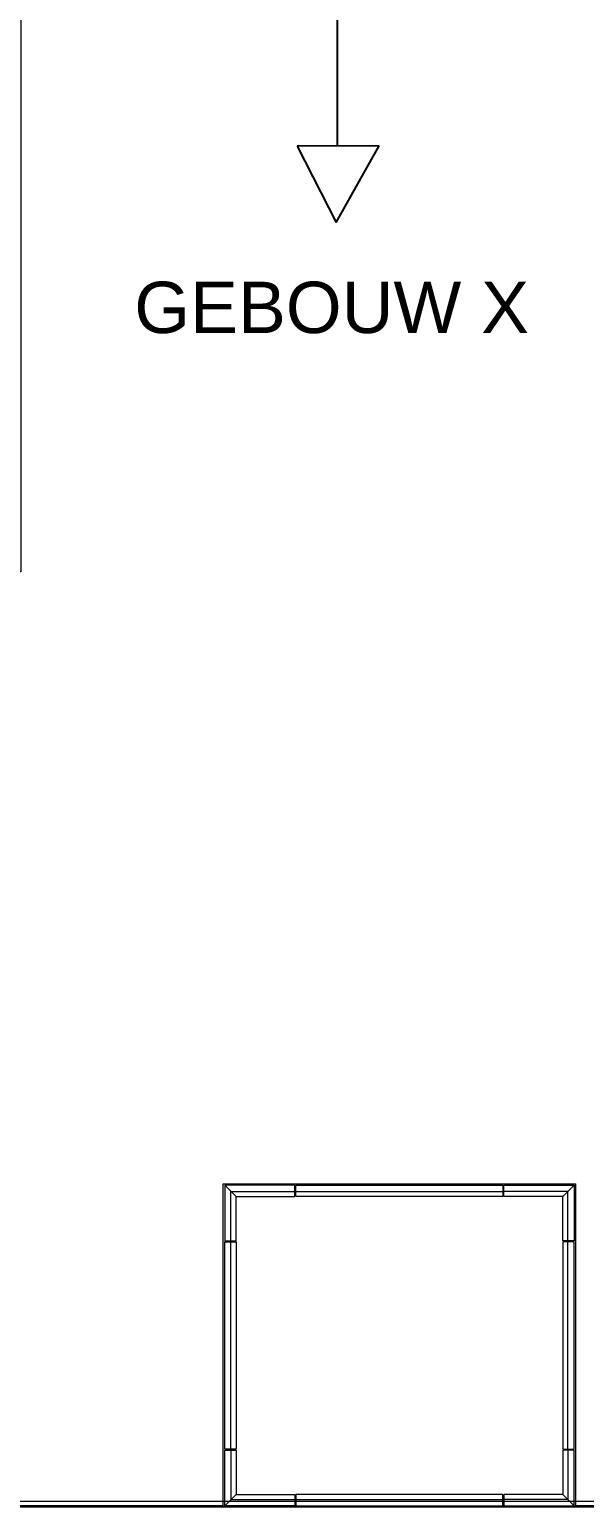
# Model space of a CAD drawing. Header units: millimetres. Extents: x 23647 to 142943, y 5934 to 71269.
# Drawn here: x 72598 to 83399, y 9149 to 37894 of the extents above; entities that cross this region are included whole.
import ezdxf

# ---------------------------------------------------------------- set-up
doc = ezdxf.new("R2010")
doc.units = ezdxf.units.MM
doc.layers.add('AL2300-VLOEREN', color=8, linetype='CONTINUOUS', lineweight=0)
doc.layers.add('AL9000-TERREIN', color=8, linetype='CONTINUOUS', lineweight=0)
doc.layers.add('AL2800_KONSTRUKTIES', color=1, linetype='CONTINUOUS')
doc.layers.add('AL4600-RUIMTENUMMER', color=2, linetype='CONTINUOUS')
doc.styles.add('Arial', font='arial.ttf')

msp = doc.modelspace()

# ---------------------------------------------------------------- linework, layer by layer
at = {"layer": 'AL2300-VLOEREN'}
for points in [[(90997, 27419), (90997, 22059), (84467, 22059), (84467, 45649), (72427, 45649), (72427, 27339), (69777, 27339), (69777, 20219), (69597, 20219), (69597, 9169), (76367, 9169), (76367, 15429), (83227, 15429), (83227, 9169), (109278, 9169), (112321, 27419), (90997, 27419)], [(29027, 9254), (109430, 9254)]]:
    msp.add_lwpolyline(points, dxfattribs=at)
at = {"layer": 'AL2800_KONSTRUKTIES', "color": 9}
msp.add_lwpolyline([(23797, 9234), (69347, 9234), (69347, 9149), (95097, 9149)], dxfattribs=at)
at = {"layer": 'AL4600-RUIMTENUMMER'}
for p, q in [((78590, 35637), (78588, 42547)), ((79405, 35627), (77807, 35626)), ((77807, 35626), (78567, 34135)), ((78567, 34135), (79405, 35627))]:
    msp.add_line(p, q, dxfattribs=at)
at = {"layer": 'AL9000-TERREIN', "color": 9}
for p, q in [((77782, 15279), (81812, 15279)), ((76517, 10266), (76517, 14296)), ((83077, 10266), (83077, 14296)), ((77782, 9284), (81812, 9284))]:
    msp.add_line(p, q, dxfattribs=at)
for points in [[(76617, 14316), (76617, 15179), (77762, 15179), (77762, 15399), (76397, 15399), (76397, 14316), (76617, 14316)], [(76397, 15399), (76617, 15179)], [(76517, 14316), (76517, 15279), (77762, 15279)], [(82977, 14316), (82977, 15179), (81832, 15179), (81832, 15399), (83197, 15399), (83197, 14316), (82977, 14316)], [(83077, 14316), (83077, 15279), (81832, 15279)], [(83197, 15399), (82977, 15179)], [(76617, 10246), (76617, 9384), (77762, 9384), (77762, 9164), (76397, 9164), (76397, 10246), (76617, 10246)], [(76517, 10246), (76517, 9284), (77762, 9284)], [(82977, 10246), (82977, 9384), (81832, 9384), (81832, 9164), (83197, 9164), (83197, 10246), (82977, 10246)], [(83077, 10246), (83077, 9284), (81832, 9284)], [(76397, 9164), (76617, 9384)], [(83197, 9164), (82977, 9384)]]:
    msp.add_lwpolyline(points, dxfattribs=at)
for points in [[(77782, 15399), (81812, 15399), (81812, 15179), (77782, 15179)], [(76397, 10266), (76397, 14296), (76617, 14296), (76617, 10266)], [(83197, 10266), (83197, 14296), (82977, 14296), (82977, 10266)], [(77782, 9164), (81812, 9164), (81812, 9384), (77782, 9384)]]:
    msp.add_lwpolyline(points, close=True, dxfattribs=at)

# ---------------------------------------------------------------- texts
at = {"layer": 'AL4600-RUIMTENUMMER', "style": 'Arial'}
msp.add_text('GEBOUW X', height=1000, dxfattribs=at).set_placement((74637, 31986))

doc.saveas('drawing.dxf')
